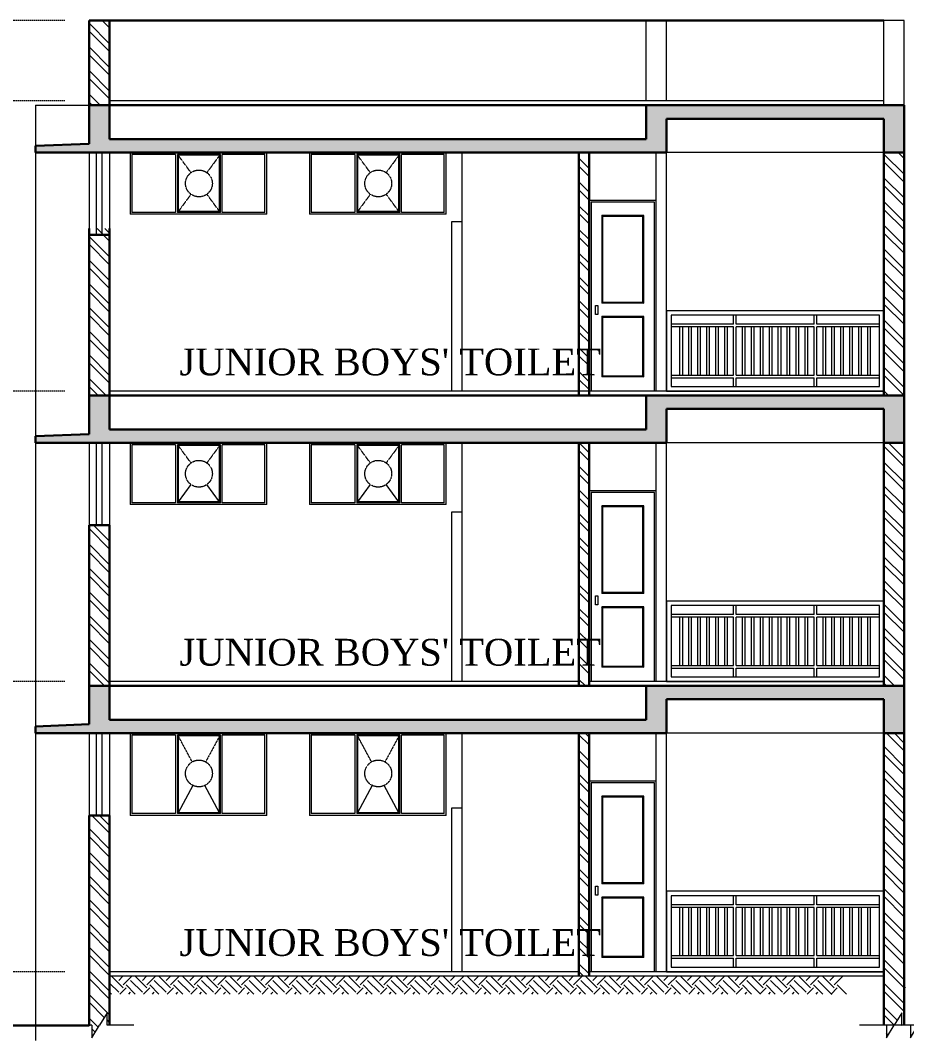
# Model space of a CAD drawing. Header units: metres. Extents: x 1545540 to 2027037, y 435419 to 693806.
# Drawn here: x 1951979 to 1961892, y 558989 to 570409 of the extents above; entities that cross this region are included whole.
import ezdxf

# ---------------------------------------------------------------- set-up
doc = ezdxf.new("R2010")
doc.units = ezdxf.units.M
doc.header["$LTSCALE"] = 1000
doc.linetypes.add('DASHED', pattern=[0.75, 0.5, -0.25])
for name, color, linetype, lineweight in [('beam l', 10, 'Continuous', 20), ('chaja l', 7, 'Continuous', 15), ('coloum hatch', 254, 'Continuous', 9), ('Door', 54, 'Continuous', 13), ('elevation', 1, 'Continuous', 13), ('FLOOR FINISH', 10, 'Continuous', 15), ('Hatch', 8, 'Continuous', 13), ('plinth', 7, 'DASHED', 20), ('Pool', 140, 'Continuous', 15), ('Railing', 34, 'Continuous', 20), ('SLAB', 5, 'Continuous', 30), ('Ventilator', 6, 'DASHED', 18), ('Wall', 7, 'Continuous', 30), ('wall l', 7, 'Continuous', 20), ('Window n door', 150, 'Continuous', 15)]:
    doc.layers.add(name, color=color, linetype=linetype, lineweight=lineweight)
doc.layers.add('text', color=7, linetype='Continuous')
doc.styles.add('L120', font='simplex.shx', dxfattribs={"height": 1})
pattern_1 = [(135, (6090000.98, 551136.73), (132.5825214, 132.5825214), []), (135, (6089912.6, 551136.73), (132.5825214, 132.5825214), [])]
pattern_2 = [(130, (5502746.58, 1027870.74), (-215.178055, -18.8256405), [22.5, -247.5]), (185, (5502746.58, 1027870.74), (41.6254, 225.65764), [18, -198]), (79.5486, (5502728.65, 1027869.17), (-173.552814, 206.831863), [19.122057, -210.342634]), (133.8158, (5502746.58, 1027930.74), (-320.172315, -49.655704), [33.75, -371.25]), (83.3644, (5502719.9, 1027926.6), (-280.398812, 292.23536), [28.683086, -315.5139]), (188.8158, (5502746.58, 1027930.74), (-280.398583, 292.23558), [27, -297]), (159, (5502716.58, 1027915.74), (-179.072116, -120.785667), [22.5, -247.5]), (214, (5502716.58, 1027915.74), (-72.9946, 217.545013), [18, -198]), (108.5486, (5502701.66, 1027905.67), (-252.066789, 96.759149), [19.122057, -210.342634]), (142.5, (5502746.58, 1027870.74), (-3.6479566, 99.8681561), [0, -195.6, 0, -201, 0, -198.75]), (172.5, (5502746.58, 1027870.74), (-78.9208612, 118.3235135), [0, -114.6, 0, -191.1, 0, -75.75]), (212.5, (5502813.48, 1027870.74), (-160.1467308, -6.7664615), [0, -75, 0, -234, 0, -310.5]), (222.5, (5502843.48, 1027870.74), (-174.955851, 30.0314947), [0, -97.5, 0, -155.4, 0, -220.5])]

# ---------------------------------------------------------------- blocks, each defined once
blk = doc.blocks.new('gjghj')
at = {"layer": 'wall l', "ltscale": 0.05}
for p, q in [((5060.719, -64.222), (5060.719, -64.081)), ((5060.719, -64.081), (5060.804, -64.222)), ((5060.419, -64.222), (5060.719, -64.222)), ((5060.89, -64.364), (5060.804, -64.222)), ((5060.89, -64.222), (5061.19, -64.222)), ((5060.89, -64.222), (5060.89, -64.364))]:
    blk.add_line(p, q, dxfattribs=at)
blk = doc.blocks.new('jgj')
at = {"layer": 'Ventilator', "ltscale": 0.05}
for p, q in [((4247.349, -120.714), (4247.349, -119.794)), ((4247.414, -120.714), (4247.414, -119.794))]:
    blk.add_line(p, q, dxfattribs=at)
blk = doc.blocks.new('yuio')
at = {"layer": 'Pool', "ltscale": 0.05}
for p, q in [((3125.184, -582.139), (3125.174, -582.129)), ((3125.644, -582.129), (3125.634, -582.139)), ((3125.184, -583.1), (3125.174, -583.11)), ((3125.634, -583.1), (3125.644, -583.11)), ((3125.184, -583.27), (3125.174, -583.26)), ((3125.644, -583.26), (3125.634, -583.27)), ((3125.184, -583.925), (3125.174, -583.935)), ((3125.634, -583.925), (3125.644, -583.935))]:
    blk.add_line(p, q, dxfattribs=at)
at = {"layer": 'Window n door'}
for p, q in [((3125.784, -581.959), (3125.034, -581.959)), ((3125.034, -581.959), (3125.034, -584.094)), ((3125.784, -584.094), (3125.784, -581.959)), ((3125.764, -581.979), (3125.054, -581.979)), ((3125.054, -581.979), (3125.054, -584.094)), ((3125.764, -584.094), (3125.764, -581.979)), ((3125.174, -582.129), (3125.174, -583.11)), ((3125.644, -582.129), (3125.174, -582.129)), ((3125.184, -582.139), (3125.184, -583.1)), ((3125.634, -582.139), (3125.184, -582.139)), ((3125.634, -583.1), (3125.634, -582.139)), ((3125.644, -583.11), (3125.644, -582.129)), ((3125.634, -583.1), (3125.184, -583.1)), ((3125.644, -583.11), (3125.174, -583.11)), ((3125.174, -583.26), (3125.174, -583.935)), ((3125.644, -583.26), (3125.174, -583.26)), ((3125.184, -583.27), (3125.184, -583.925)), ((3125.634, -583.27), (3125.184, -583.27)), ((3125.634, -583.925), (3125.634, -583.27)), ((3125.644, -583.935), (3125.644, -583.26)), ((3125.644, -583.935), (3125.174, -583.935)), ((3125.634, -583.925), (3125.184, -583.925))]:
    blk.add_line(p, q, dxfattribs=at)
at = {"layer": 'Window n door', "ltscale": 0.05}
blk.add_lwpolyline([(3125.104, -583.135), (3125.129, -583.135), (3125.129, -583.235), (3125.104, -583.235)], close=True, dxfattribs=at)

msp = doc.modelspace()

# ---------------------------------------------------------------- hatches: boundary and pattern name
at = {"layer": 'Hatch', "ltscale": 0.05}
h = msp.add_hatch(dxfattribs=at)
h.set_pattern_fill('ANSI32', color=256, scale=500, style=0)
h.set_pattern_definition(pattern_1)
h.paths.add_polyline_path([(1952977.0379, 569458.8197), (1952747.0379, 569458.8197), (1952747.0379, 570408.8197), (1952977.0379, 570408.8197)])
h.paths.add_polyline_path([(1952977.0379, 566259.1686), (1952977.0379, 566209.0277), (1952747.0379, 566209.0277), (1952747.0379, 568078.8197), (1952977.0379, 568078.8197)])
h.paths.add_polyline_path([(1952747.0379, 561509.3765), (1952977.0379, 561509.3765), (1952977.0379, 559759.7254), (1952977.0379, 559159.655), (1952947.9065, 559159.655), (1952947.9065, 559301.4346), (1952777.3436, 559017.8754), (1952777.3436, 559159.655), (1952747.0379, 559159.655)])
h.paths.add_polyline_path([(1952747.0379, 564759.0277), (1952977.0379, 564759.0277), (1952977.0379, 563009.3765), (1952977.0379, 562959.3765), (1952747.0379, 562959.3765)])
h = msp.add_hatch(dxfattribs=at)
h.set_pattern_fill('AR-CONC', color=256, scale=30, style=0)
h.set_pattern_definition(pattern_2)
h.paths.add_polyline_path([(1952147.0379, 569003.8197), (1952747.0379, 569028.8197), (1952747.0379, 569458.8197), (1952977.0379, 569458.8197), (1952977.0379, 569078.8197), (1958977.0379, 569078.8197), (1958977.0379, 569458.8197), (1959207.0379, 569458.8197), (1961866.1397, 569458.8197), (1961866.1397, 568928.8146), (1961636.1397, 568928.8146), (1961636.1397, 569308.8197), (1961635.2415, 569308.8197), (1959207.0379, 569308.8197), (1959207.0379, 568928.8197), (1952977.0379, 568928.8197), (1952747.0379, 568928.8197), (1952147.0379, 568928.8197)])
h = msp.add_hatch(dxfattribs=at)
h.set_pattern_fill('ANSI32', color=256, scale=500, style=0)
h.set_pattern_definition([(135, (6089990.09, 551136.73), (132.5825214, 132.5825214), []), (135, (6089901.7, 551136.73), (132.5825214, 132.5825214), [])])
h.paths.add_polyline_path([(1958226.1397, 562429.3765), (1958341.1397, 562429.3765), (1958341.1397, 559709.7254), (1958226.1397, 559709.7254)])
h.paths.add_polyline_path([(1958226.1397, 565679.0277), (1958341.1397, 565679.0277), (1958341.1397, 562959.3765), (1958226.1397, 562959.3765)])
h.paths.add_polyline_path([(1958226.1397, 568928.8197), (1958341.1397, 568928.8197), (1958341.1397, 566209.0277), (1958226.1397, 566209.0277)])
h = msp.add_hatch(dxfattribs=at)
h.set_pattern_fill('ANSI32', color=256, scale=500, style=0)
h.set_pattern_definition(pattern_1)
h.paths.add_polyline_path([(1961637.0379, 562429.3765), (1961866.1397, 562429.3765), (1961866.1397, 559159.655), (1961837.9065, 559159.655), (1961837.9065, 559301.4346), (1961667.3436, 559017.8754), (1961667.3436, 559159.655), (1961637.0379, 559159.655)])
h.paths.add_polyline_path([(1961637.0379, 565679.0277), (1961867.0379, 565679.0277), (1961867.0379, 562959.3765), (1961637.0379, 562959.3765)])
h.paths.add_polyline_path([(1961637.0379, 568928.8146), (1961867.0379, 568928.8146), (1961867.0379, 566209.0277), (1961637.0379, 566209.0277)])
h = msp.add_hatch(dxfattribs=at)
h.set_pattern_fill('AR-CONC', color=256, scale=30, style=0)
h.set_pattern_definition(pattern_2)
h.paths.add_polyline_path([(1952747.0379, 566209.0277), (1952977.0379, 566209.0277), (1952977.0379, 565829.0277), (1958977.0379, 565829.0277), (1958977.0379, 566209.0277), (1961866.1397, 566209.0277), (1961866.1397, 565679.0277), (1961636.1397, 565679.0277), (1961636.1397, 566059.0277), (1961635.2415, 566059.0277), (1959207.0379, 566059.0277), (1959207.0379, 565679.0277), (1952147.0379, 565679.0277), (1952147.0379, 565754.0277), (1952747.0379, 565779.0277)])
h = msp.add_hatch(dxfattribs=at)
h.set_pattern_fill('AR-CONC', color=256, scale=30, style=0)
h.set_pattern_definition(pattern_2)
h.paths.add_polyline_path([(1952747.0379, 562959.3765), (1952977.0379, 562959.3765), (1952977.0379, 562579.3765), (1958977.0379, 562579.3765), (1958977.0379, 562959.3765), (1961866.1397, 562959.3765), (1961866.1397, 562429.3765), (1961636.1397, 562429.3765), (1961636.1397, 562809.3765), (1961635.2415, 562809.3765), (1959207.0379, 562809.3765), (1959207.0379, 562429.3765), (1952977.0379, 562429.3765), (1952747.0379, 562429.3765), (1952147.0379, 562429.3765), (1952147.0379, 562504.3765), (1952747.0379, 562529.3765)])

# ---------------------------------------------------------------- linework, layer by layer
at = {"layer": 'beam l', "ltscale": 0.05}
for p, q in [((1961636.1397, 568928.8146), (1959207.0379, 568928.8146)), ((1961636.1397, 565679.0277), (1959207.0379, 565679.0277)), ((1961636.1397, 562429.3765), (1959207.0379, 562429.3765))]:
    msp.add_line(p, q, dxfattribs=at)
at = {"layer": 'chaja l', "ltscale": 0.05}
for q in [(1952147.0379, 558988.8197), (1952747.0379, 569458.8197)]:
    msp.add_line((1952147.0379, 569458.8197), q, dxfattribs=at)
at = {"layer": 'coloum hatch', "ltscale": 0.05}
for p, q in [((1952977.0379, 570408.8197), (1952977.0379, 569458.8197)), ((1958977.0379, 569508.8197), (1958977.0379, 570408.8196)), ((1959207.0379, 569508.8197), (1959207.0379, 570408.8196)), ((1961636.1397, 569458.8197), (1961636.1397, 570408.8196)), ((1961866.1397, 570408.8196), (1961636.1397, 570408.8196)), ((1961866.1397, 569458.8197), (1961866.1397, 570408.8196))]:
    msp.add_line(p, q, dxfattribs=at)
at = {"layer": 'elevation', "ltscale": 0.05}
for p, q in [((1961636.1397, 569508.8197), (1952977.0379, 569508.8197)), ((1958237.0379, 566259.0277), (1952977.0379, 566259.0277)), ((1961636.1397, 566259.0277), (1958237.0379, 566259.0277)), ((1961636.1397, 566259.0277), (1961635.2415, 566259.0277)), ((1958226.1397, 563009.3765), (1952977.0379, 563009.3765)), ((1961637.0379, 563009.3765), (1958341.1397, 563009.3765))]:
    msp.add_line(p, q, dxfattribs=at)
at = {"layer": 'FLOOR FINISH', "ltscale": 0.05}
for p, q in [((1961637.0379, 566259.1686), (1959207.0379, 566259.1686)), ((1961637.0379, 563009.3765), (1959207.0379, 563009.3765)), ((1958226.1397, 559759.7254), (1952977.0379, 559759.7254)), ((1959257.0379, 559759.7254), (1958341.1397, 559759.7254)), ((1961637.0379, 559759.7254), (1959207.0379, 559759.7254))]:
    msp.add_line(p, q, dxfattribs=at)
at = {"layer": 'plinth', "ltscale": 0.03}
for p, q in [((1952477.0379, 570408.8197), (1945934.7653, 570408.8197)), ((1952477.0379, 569508.8197), (1945934.7653, 569508.8197)), ((1952477.0379, 566259.0277), (1945934.7653, 566259.0277)), ((1952477.0379, 563009.3765), (1945934.7653, 563009.3765)), ((1952477.0379, 559759.7254), (1945934.7653, 559759.7254))]:
    msp.add_line(p, q, dxfattribs=at)
at = {"layer": 'Railing', "ltscale": 0.05}
for p, q in [((1961587.0379, 567109.1686), (1959257.0379, 567109.1686)), ((1959257.0379, 567109.1686), (1959257.0379, 566309.1686)), ((1959957.0379, 567009.1686), (1959257.0379, 567009.1686)), ((1959957.0379, 567009.1686), (1959957.0379, 567109.1686)), ((1959987.0379, 567009.1686), (1959987.0379, 567109.1686)), ((1960857.0379, 567009.1686), (1959987.0379, 567009.1686)), ((1960857.0379, 567009.1686), (1960857.0379, 567109.1686)), ((1960887.0379, 567009.1686), (1960887.0379, 567109.1686)), ((1961587.0379, 567009.1686), (1960887.0379, 567009.1686)), ((1961587.0379, 566309.1686), (1961587.0379, 567109.1686)), ((1959957.0379, 566979.1686), (1959257.0379, 566979.1686)), ((1959357.0379, 566439.1686), (1959357.0379, 566979.1686)), ((1959387.0379, 566439.1686), (1959387.0379, 566979.1686)), ((1959457.0379, 566439.1686), (1959457.0379, 566979.1686)), ((1959487.0379, 566439.1686), (1959487.0379, 566979.1686)), ((1959557.0379, 566439.1686), (1959557.0379, 566979.1686)), ((1959587.0379, 566439.1686), (1959587.0379, 566979.1686)), ((1959657.0379, 566439.1686), (1959657.0379, 566979.1686)), ((1959687.0379, 566439.1686), (1959687.0379, 566979.1686)), ((1959757.0379, 566439.1686), (1959757.0379, 566979.1686)), ((1959787.0379, 566439.1686), (1959787.0379, 566979.1686)), ((1959857.0379, 566439.1686), (1959857.0379, 566979.1686)), ((1959887.0379, 566439.1686), (1959887.0379, 566979.1686)), ((1959957.0379, 566439.1686), (1959957.0379, 566979.1686)), ((1960857.0379, 566979.1686), (1959987.0379, 566979.1686)), ((1959987.0379, 566439.1686), (1959987.0379, 566979.1686)), ((1960057.0379, 566439.1686), (1960057.0379, 566979.1686)), ((1960087.0379, 566439.1686), (1960087.0379, 566979.1686)), ((1960157.0379, 566439.1686), (1960157.0379, 566979.1686)), ((1960187.0379, 566439.1686), (1960187.0379, 566979.1686)), ((1960257.0379, 566439.1686), (1960257.0379, 566979.1686)), ((1960287.0379, 566439.1686), (1960287.0379, 566979.1686)), ((1960357.0379, 566439.1686), (1960357.0379, 566979.1686)), ((1960387.0379, 566439.1686), (1960387.0379, 566979.1686)), ((1960457.0379, 566439.1686), (1960457.0379, 566979.1686)), ((1960487.0379, 566439.1686), (1960487.0379, 566979.1686)), ((1960557.0379, 566439.1686), (1960557.0379, 566979.1686)), ((1960587.0379, 566439.1686), (1960587.0379, 566979.1686)), ((1960657.0379, 566439.1686), (1960657.0379, 566979.1686)), ((1960687.0379, 566439.1686), (1960687.0379, 566979.1686)), ((1960757.0379, 566439.1686), (1960757.0379, 566979.1686)), ((1960787.0379, 566439.1686), (1960787.0379, 566979.1686)), ((1960857.0379, 566439.1686), (1960857.0379, 566979.1686)), ((1961587.0379, 566979.1686), (1960887.0379, 566979.1686)), ((1960887.0379, 566439.1686), (1960887.0379, 566979.1686)), ((1960957.0379, 566439.1686), (1960957.0379, 566979.1686)), ((1960987.0379, 566439.1686), (1960987.0379, 566979.1686)), ((1961057.0379, 566439.1686), (1961057.0379, 566979.1686)), ((1961087.0379, 566439.1686), (1961087.0379, 566979.1686)), ((1961157.0379, 566439.1686), (1961157.0379, 566979.1686)), ((1961187.0379, 566439.1686), (1961187.0379, 566979.1686)), ((1961257.0379, 566439.1686), (1961257.0379, 566979.1686)), ((1961287.0379, 566439.1686), (1961287.0379, 566979.1686)), ((1961357.0379, 566439.1686), (1961357.0379, 566979.1686)), ((1961387.0379, 566439.1686), (1961387.0379, 566979.1686)), ((1961457.0379, 566439.1686), (1961457.0379, 566979.1686)), ((1961487.0379, 566439.1686), (1961487.0379, 566979.1686)), ((1959257.0379, 566439.1686), (1959957.0379, 566439.1686)), ((1959987.0379, 566439.1686), (1960857.0379, 566439.1686)), ((1960887.0379, 566439.1686), (1961587.0379, 566439.1686)), ((1959257.0379, 566409.1686), (1959957.0379, 566409.1686)), ((1959957.0379, 566309.1686), (1959957.0379, 566409.1686)), ((1959987.0379, 566409.1686), (1960857.0379, 566409.1686)), ((1959987.0379, 566309.1686), (1959987.0379, 566409.1686)), ((1960857.0379, 566309.1686), (1960857.0379, 566409.1686)), ((1960887.0379, 566409.1686), (1961587.0379, 566409.1686)), ((1960887.0379, 566309.1686), (1960887.0379, 566409.1686)), ((1959257.0379, 566309.1686), (1961587.0379, 566309.1686)), ((1961587.0379, 563859.3765), (1959257.0379, 563859.3765)), ((1959257.0379, 563859.3765), (1959257.0379, 563059.3765)), ((1959957.0379, 563759.3765), (1959957.0379, 563859.3765)), ((1959987.0379, 563759.3765), (1959987.0379, 563859.3765)), ((1960857.0379, 563759.3765), (1960857.0379, 563859.3765)), ((1960887.0379, 563759.3765), (1960887.0379, 563859.3765)), ((1961587.0379, 563059.3765), (1961587.0379, 563859.3765)), ((1959957.0379, 563759.3765), (1959257.0379, 563759.3765)), ((1959957.0379, 563729.3765), (1959257.0379, 563729.3765)), ((1959357.0379, 563189.3765), (1959357.0379, 563729.3765)), ((1959387.0379, 563189.3765), (1959387.0379, 563729.3765)), ((1959457.0379, 563189.3765), (1959457.0379, 563729.3765)), ((1959487.0379, 563189.3765), (1959487.0379, 563729.3765)), ((1959557.0379, 563189.3765), (1959557.0379, 563729.3765)), ((1959587.0379, 563189.3765), (1959587.0379, 563729.3765)), ((1959657.0379, 563189.3765), (1959657.0379, 563729.3765)), ((1959687.0379, 563189.3765), (1959687.0379, 563729.3765)), ((1959757.0379, 563189.3765), (1959757.0379, 563729.3765)), ((1959787.0379, 563189.3765), (1959787.0379, 563729.3765)), ((1959857.0379, 563189.3765), (1959857.0379, 563729.3765)), ((1959887.0379, 563189.3765), (1959887.0379, 563729.3765)), ((1959957.0379, 563189.3765), (1959957.0379, 563729.3765)), ((1960857.0379, 563759.3765), (1959987.0379, 563759.3765)), ((1960857.0379, 563729.3765), (1959987.0379, 563729.3765)), ((1959987.0379, 563189.3765), (1959987.0379, 563729.3765)), ((1960057.0379, 563189.3765), (1960057.0379, 563729.3765)), ((1960087.0379, 563189.3765), (1960087.0379, 563729.3765)), ((1960157.0379, 563189.3765), (1960157.0379, 563729.3765)), ((1960187.0379, 563189.3765), (1960187.0379, 563729.3765)), ((1960257.0379, 563189.3765), (1960257.0379, 563729.3765)), ((1960287.0379, 563189.3765), (1960287.0379, 563729.3765)), ((1960357.0379, 563189.3765), (1960357.0379, 563729.3765)), ((1960387.0379, 563189.3765), (1960387.0379, 563729.3765)), ((1960457.0379, 563189.3765), (1960457.0379, 563729.3765)), ((1960487.0379, 563189.3765), (1960487.0379, 563729.3765)), ((1960557.0379, 563189.3765), (1960557.0379, 563729.3765)), ((1960587.0379, 563189.3765), (1960587.0379, 563729.3765)), ((1960657.0379, 563189.3765), (1960657.0379, 563729.3765)), ((1960687.0379, 563189.3765), (1960687.0379, 563729.3765)), ((1960757.0379, 563189.3765), (1960757.0379, 563729.3765)), ((1960787.0379, 563189.3765), (1960787.0379, 563729.3765)), ((1960857.0379, 563189.3765), (1960857.0379, 563729.3765)), ((1961587.0379, 563759.3765), (1960887.0379, 563759.3765)), ((1961587.0379, 563729.3765), (1960887.0379, 563729.3765)), ((1960887.0379, 563189.3765), (1960887.0379, 563729.3765)), ((1960957.0379, 563189.3765), (1960957.0379, 563729.3765)), ((1960987.0379, 563189.3765), (1960987.0379, 563729.3765)), ((1961057.0379, 563189.3765), (1961057.0379, 563729.3765)), ((1961087.0379, 563189.3765), (1961087.0379, 563729.3765)), ((1961157.0379, 563189.3765), (1961157.0379, 563729.3765)), ((1961187.0379, 563189.3765), (1961187.0379, 563729.3765)), ((1961257.0379, 563189.3765), (1961257.0379, 563729.3765)), ((1961287.0379, 563189.3765), (1961287.0379, 563729.3765)), ((1961357.0379, 563189.3765), (1961357.0379, 563729.3765)), ((1961387.0379, 563189.3765), (1961387.0379, 563729.3765)), ((1961457.0379, 563189.3765), (1961457.0379, 563729.3765)), ((1961487.0379, 563189.3765), (1961487.0379, 563729.3765)), ((1959257.0379, 563189.3765), (1959957.0379, 563189.3765)), ((1959257.0379, 563159.3765), (1959957.0379, 563159.3765)), ((1959957.0379, 563059.3765), (1959957.0379, 563159.3765)), ((1959987.0379, 563189.3765), (1960857.0379, 563189.3765)), ((1959987.0379, 563159.3765), (1960857.0379, 563159.3765)), ((1959987.0379, 563059.3765), (1959987.0379, 563159.3765)), ((1960857.0379, 563059.3765), (1960857.0379, 563159.3765)), ((1960887.0379, 563189.3765), (1961587.0379, 563189.3765)), ((1960887.0379, 563159.3765), (1961587.0379, 563159.3765)), ((1960887.0379, 563059.3765), (1960887.0379, 563159.3765)), ((1959257.0379, 563059.3765), (1961587.0379, 563059.3765)), ((1961587.0379, 560609.7254), (1959257.0379, 560609.7254)), ((1959257.0379, 560609.7254), (1959257.0379, 559809.7254)), ((1959957.0379, 560509.7254), (1959957.0379, 560609.7254)), ((1959987.0379, 560509.7254), (1959987.0379, 560609.7254)), ((1960857.0379, 560509.7254), (1960857.0379, 560609.7254)), ((1960887.0379, 560509.7254), (1960887.0379, 560609.7254)), ((1961587.0379, 559809.7254), (1961587.0379, 560609.7254)), ((1959957.0379, 560509.7254), (1959257.0379, 560509.7254)), ((1960857.0379, 560509.7254), (1959987.0379, 560509.7254)), ((1961587.0379, 560509.7254), (1960887.0379, 560509.7254)), ((1959957.0379, 560479.7254), (1959257.0379, 560479.7254)), ((1959357.0379, 559939.7254), (1959357.0379, 560479.7254)), ((1959387.0379, 559939.7254), (1959387.0379, 560479.7254)), ((1959457.0379, 559939.7254), (1959457.0379, 560479.7254)), ((1959487.0379, 559939.7254), (1959487.0379, 560479.7254)), ((1959557.0379, 559939.7254), (1959557.0379, 560479.7254)), ((1959587.0379, 559939.7254), (1959587.0379, 560479.7254)), ((1959657.0379, 559939.7254), (1959657.0379, 560479.7254)), ((1959687.0379, 559939.7254), (1959687.0379, 560479.7254)), ((1959757.0379, 559939.7254), (1959757.0379, 560479.7254)), ((1959787.0379, 559939.7254), (1959787.0379, 560479.7254)), ((1959857.0379, 559939.7254), (1959857.0379, 560479.7254)), ((1959887.0379, 559939.7254), (1959887.0379, 560479.7254)), ((1959957.0379, 559939.7254), (1959957.0379, 560479.7254)), ((1960857.0379, 560479.7254), (1959987.0379, 560479.7254)), ((1959987.0379, 559939.7254), (1959987.0379, 560479.7254)), ((1960057.0379, 559939.7254), (1960057.0379, 560479.7254)), ((1960087.0379, 559939.7254), (1960087.0379, 560479.7254)), ((1960157.0379, 559939.7254), (1960157.0379, 560479.7254)), ((1960187.0379, 559939.7254), (1960187.0379, 560479.7254)), ((1960257.0379, 559939.7254), (1960257.0379, 560479.7254)), ((1960287.0379, 559939.7254), (1960287.0379, 560479.7254)), ((1960357.0379, 559939.7254), (1960357.0379, 560479.7254)), ((1960387.0379, 559939.7254), (1960387.0379, 560479.7254)), ((1960457.0379, 559939.7254), (1960457.0379, 560479.7254)), ((1960487.0379, 559939.7254), (1960487.0379, 560479.7254)), ((1960557.0379, 559939.7254), (1960557.0379, 560479.7254)), ((1960587.0379, 559939.7254), (1960587.0379, 560479.7254)), ((1960657.0379, 559939.7254), (1960657.0379, 560479.7254)), ((1960687.0379, 559939.7254), (1960687.0379, 560479.7254)), ((1960757.0379, 559939.7254), (1960757.0379, 560479.7254)), ((1960787.0379, 559939.7254), (1960787.0379, 560479.7254)), ((1960857.0379, 559939.7254), (1960857.0379, 560479.7254)), ((1961587.0379, 560479.7254), (1960887.0379, 560479.7254)), ((1960887.0379, 559939.7254), (1960887.0379, 560479.7254)), ((1960957.0379, 559939.7254), (1960957.0379, 560479.7254)), ((1960987.0379, 559939.7254), (1960987.0379, 560479.7254)), ((1961057.0379, 559939.7254), (1961057.0379, 560479.7254)), ((1961087.0379, 559939.7254), (1961087.0379, 560479.7254)), ((1961157.0379, 559939.7254), (1961157.0379, 560479.7254)), ((1961187.0379, 559939.7254), (1961187.0379, 560479.7254)), ((1961257.0379, 559939.7254), (1961257.0379, 560479.7254)), ((1961287.0379, 559939.7254), (1961287.0379, 560479.7254)), ((1961357.0379, 559939.7254), (1961357.0379, 560479.7254)), ((1961387.0379, 559939.7254), (1961387.0379, 560479.7254)), ((1961457.0379, 559939.7254), (1961457.0379, 560479.7254)), ((1961487.0379, 559939.7254), (1961487.0379, 560479.7254)), ((1959257.0379, 559939.7254), (1959957.0379, 559939.7254)), ((1959987.0379, 559939.7254), (1960857.0379, 559939.7254)), ((1960887.0379, 559939.7254), (1961587.0379, 559939.7254)), ((1959257.0379, 559909.7254), (1959957.0379, 559909.7254)), ((1959257.0379, 559809.7254), (1961587.0379, 559809.7254)), ((1959957.0379, 559809.7254), (1959957.0379, 559909.7254)), ((1959987.0379, 559909.7254), (1960857.0379, 559909.7254)), ((1959987.0379, 559809.7254), (1959987.0379, 559909.7254)), ((1960857.0379, 559809.7254), (1960857.0379, 559909.7254)), ((1960887.0379, 559909.7254), (1961587.0379, 559909.7254)), ((1960887.0379, 559809.7254), (1960887.0379, 559909.7254))]:
    msp.add_line(p, q, dxfattribs=at)
for points in [[(1961637.0379, 567159.1686), (1959207.0379, 567159.1686), (1959207.0379, 566259.1686), (1961637.0379, 566259.1686)], [(1961637.0379, 563909.3765), (1959207.0379, 563909.3765), (1959207.0379, 563009.3765), (1961637.0379, 563009.3765)], [(1961637.0379, 560659.7254), (1959207.0379, 560659.7254), (1959207.0379, 559759.7254), (1961637.0379, 559759.7254)]]:
    msp.add_lwpolyline(points, close=True, dxfattribs=at)
at = {"layer": 'SLAB', "ltscale": 0.05}
for p, q in [((1959207.0379, 569458.8197), (1952747.0379, 569458.8197)), ((1952747.0379, 569028.8197), (1952747.0379, 569458.8197)), ((1952977.0379, 569078.8197), (1952977.0379, 569458.8197)), ((1958977.0379, 569078.8197), (1958977.0379, 569458.8197)), ((1961866.1397, 569458.8197), (1959207.0379, 569458.8197)), ((1961866.1397, 568928.8146), (1961866.1397, 569458.8197)), ((1961636.1397, 569308.8197), (1959207.0379, 569308.8197)), ((1959207.0379, 568928.8197), (1959207.0379, 569308.8197)), ((1961636.1397, 569308.8197), (1961635.2415, 569308.8197)), ((1961636.1397, 568928.8146), (1961636.1397, 569308.8197)), ((1958977.0379, 569078.8197), (1952977.0379, 569078.8197)), ((1952747.0379, 569028.8197), (1952147.0379, 569003.8197)), ((1952147.0379, 568928.8197), (1952147.0379, 569003.8197)), ((1952747.0379, 568928.8197), (1952147.0379, 568928.8197)), ((1952977.0379, 568928.8197), (1952747.0379, 568928.8197)), ((1959207.0379, 568928.8197), (1952977.0379, 568928.8197)), ((1961866.1397, 568928.8146), (1961636.1397, 568928.8146)), ((1958977.0379, 566209.0277), (1952747.0379, 566209.0277)), ((1952747.0379, 565779.0277), (1952747.0379, 566209.0277)), ((1952977.0379, 565829.0277), (1952977.0379, 566209.0277)), ((1961866.1397, 566209.0277), (1958977.0379, 566209.0277)), ((1958977.0379, 565829.0277), (1958977.0379, 566209.0277)), ((1961866.1397, 565679.0277), (1961866.1397, 566209.0277)), ((1961636.1397, 566059.0277), (1959207.0379, 566059.0277)), ((1959207.0379, 565679.0277), (1959207.0379, 566059.0277)), ((1961636.1397, 566059.0277), (1961635.2415, 566059.0277)), ((1961636.1397, 565679.0277), (1961636.1397, 566059.0277)), ((1952747.0379, 565779.0277), (1952147.0379, 565754.0277)), ((1952147.0379, 565679.0277), (1952147.0379, 565754.0277)), ((1958977.0379, 565829.0277), (1952977.0379, 565829.0277)), ((1959207.0379, 565679.0277), (1952147.0379, 565679.0277)), ((1961866.1397, 565679.0277), (1961636.1397, 565679.0277)), ((1958977.0379, 562959.3765), (1952747.0379, 562959.3765)), ((1952747.0379, 562529.3765), (1952747.0379, 562959.3765)), ((1952977.0379, 562579.3765), (1952977.0379, 562959.3765)), ((1961866.1397, 562959.3765), (1958977.0379, 562959.3765)), ((1958977.0379, 562579.3765), (1958977.0379, 562959.3765)), ((1961866.1397, 562429.3765), (1961866.1397, 562959.3765)), ((1961636.1397, 562809.3765), (1959207.0379, 562809.3765)), ((1959207.0379, 562429.3765), (1959207.0379, 562809.3765)), ((1961636.1397, 562809.3765), (1961635.2415, 562809.3765)), ((1961636.1397, 562429.3765), (1961636.1397, 562809.3765)), ((1958977.0379, 562579.3765), (1952977.0379, 562579.3765)), ((1952747.0379, 562529.3765), (1952147.0379, 562504.3765)), ((1952147.0379, 562429.3765), (1952147.0379, 562504.3765)), ((1952747.0379, 562429.3765), (1952147.0379, 562429.3765)), ((1952977.0379, 562429.3765), (1952747.0379, 562429.3765)), ((1959207.0379, 562429.3765), (1952977.0379, 562429.3765)), ((1961866.1397, 562429.3765), (1961636.1397, 562429.3765))]:
    msp.add_line(p, q, dxfattribs=at)
at = {"layer": 'Ventilator', "linetype": 'Continuous'}
for p, q in [((1954734.1398, 568928.8197), (1953206.3577, 568928.8197)), ((1953206.3577, 568928.8197), (1953206.3577, 568239.1686)), ((1953714.5125, 568908.8197), (1953226.1398, 568908.8197)), ((1953226.1398, 568908.8197), (1953226.1398, 568259.1686)), ((1953714.5125, 568908.8197), (1953714.5125, 568259.1686)), ((1954217.0125, 568908.8197), (1953734.5125, 568908.8197)), ((1953734.5125, 568908.8197), (1953734.5125, 568259.3364)), ((1954207.0125, 568898.8197), (1953744.5125, 568898.8197)), ((1953744.5125, 568898.8197), (1953744.5125, 568269.1686)), ((1954207.0125, 568269.1686), (1954207.0125, 568898.8197)), ((1954217.0125, 568259.1686), (1954217.0125, 568908.8197)), ((1954714.1398, 568908.8197), (1954237.0125, 568908.8197)), ((1954237.0125, 568259.1686), (1954237.0125, 568908.8197)), ((1954714.1398, 568259.1686), (1954714.1398, 568908.8197)), ((1954734.1398, 568239.1686), (1954734.1398, 568928.8197)), ((1956740.1398, 568928.8197), (1955212.3577, 568928.8197)), ((1955212.3577, 568928.8197), (1955212.3577, 568239.1686)), ((1955720.5125, 568908.8197), (1955232.1398, 568908.8197)), ((1955232.1398, 568908.8197), (1955232.1398, 568259.1686)), ((1955720.5125, 568908.8197), (1955720.5125, 568259.1686)), ((1956223.0125, 568908.8197), (1955740.5125, 568908.8197)), ((1955740.5125, 568908.8197), (1955740.5125, 568259.3364)), ((1956213.0125, 568898.8197), (1955750.5125, 568898.8197)), ((1955750.5125, 568898.8197), (1955750.5125, 568269.1686)), ((1956213.0125, 568269.1686), (1956213.0125, 568898.8197)), ((1956223.0125, 568259.1686), (1956223.0125, 568908.8197)), ((1956720.1398, 568908.8197), (1956243.0125, 568908.8197)), ((1956243.0125, 568259.1686), (1956243.0125, 568908.8197)), ((1956720.1398, 568259.1686), (1956720.1398, 568908.8197)), ((1956740.1398, 568239.1686), (1956740.1398, 568928.8197)), ((1954207.0125, 568269.1686), (1953744.5125, 568269.1686)), ((1956213.0125, 568269.1686), (1955750.5125, 568269.1686)), ((1954734.1398, 568239.1686), (1953206.3577, 568239.1686)), ((1953714.5125, 568259.1686), (1953226.1398, 568259.1686)), ((1954217.0125, 568259.1686), (1953734.5125, 568259.1686)), ((1954714.1398, 568259.1686), (1954237.0125, 568259.1686)), ((1956740.1398, 568239.1686), (1955212.3577, 568239.1686)), ((1955720.5125, 568259.1686), (1955232.1398, 568259.1686)), ((1956223.0125, 568259.1686), (1955740.5125, 568259.1686)), ((1956720.1398, 568259.1686), (1956243.0125, 568259.1686)), ((1954734.1398, 565679.0277), (1953206.3577, 565679.0277)), ((1953206.3577, 565679.0277), (1953206.3577, 564989.3765)), ((1953714.5125, 565659.0277), (1953226.1398, 565659.0277)), ((1953226.1398, 565659.0277), (1953226.1398, 565009.3765)), ((1953714.5125, 565659.0277), (1953714.5125, 565009.3765)), ((1954217.0125, 565659.0277), (1953734.5125, 565659.0277)), ((1953734.5125, 565659.0277), (1953734.5125, 565009.5444)), ((1954207.0125, 565649.0277), (1953744.5125, 565649.0277)), ((1953744.5125, 565649.0277), (1953744.5125, 565019.3765)), ((1954207.0125, 565019.3765), (1954207.0125, 565649.0277)), ((1954217.0125, 565009.3765), (1954217.0125, 565659.0277)), ((1954714.1398, 565659.0277), (1954237.0125, 565659.0277)), ((1954237.0125, 565009.3765), (1954237.0125, 565659.0277)), ((1954714.1398, 565009.3765), (1954714.1398, 565659.0277)), ((1954734.1398, 564989.3765), (1954734.1398, 565679.0277)), ((1956740.1398, 565679.0277), (1955212.3577, 565679.0277)), ((1956740.1398, 565679.0277), (1955212.3577, 565679.0277)), ((1955212.3577, 565679.0277), (1955212.3577, 564989.3765)), ((1955720.5125, 565659.0277), (1955232.1398, 565659.0277)), ((1955232.1398, 565659.0277), (1955232.1398, 565009.3765)), ((1955720.5125, 565659.0277), (1955720.5125, 565009.3765)), ((1956223.0125, 565659.0277), (1955740.5125, 565659.0277)), ((1955740.5125, 565659.0277), (1955740.5125, 565009.5444)), ((1956213.0125, 565649.0277), (1955750.5125, 565649.0277)), ((1955750.5125, 565649.0277), (1955750.5125, 565019.3765)), ((1956213.0125, 565019.3765), (1956213.0125, 565649.0277)), ((1956223.0125, 565009.3765), (1956223.0125, 565659.0277)), ((1956720.1398, 565659.0277), (1956243.0125, 565659.0277)), ((1956243.0125, 565009.3765), (1956243.0125, 565659.0277)), ((1956720.1398, 565009.3765), (1956720.1398, 565659.0277)), ((1956740.1398, 564989.3765), (1956740.1398, 565679.0277)), ((1954734.1398, 564989.3765), (1953206.3577, 564989.3765)), ((1953714.5125, 565009.3765), (1953226.1398, 565009.3765)), ((1954217.0125, 565009.3765), (1953734.5125, 565009.3765)), ((1954207.0125, 565019.3765), (1953744.5125, 565019.3765)), ((1954714.1398, 565009.3765), (1954237.0125, 565009.3765)), ((1956740.1398, 564989.3765), (1955212.3577, 564989.3765)), ((1955720.5125, 565009.3765), (1955232.1398, 565009.3765)), ((1956223.0125, 565009.3765), (1955740.5125, 565009.3765)), ((1956213.0125, 565019.3765), (1955750.5125, 565019.3765)), ((1956720.1398, 565009.3765), (1956243.0125, 565009.3765)), ((1954734.1398, 562429.3765), (1953206.3577, 562429.3765)), ((1953206.3577, 562429.3765), (1953206.3577, 561509.3765)), ((1953714.5125, 562409.3765), (1953226.1398, 562409.3765)), ((1953226.1398, 562409.3765), (1953226.1398, 561529.3765)), ((1953714.5125, 562409.3765), (1953714.5125, 561529.3765)), ((1954217.0125, 562409.3765), (1953734.5125, 562409.3765)), ((1953734.5125, 562409.3765), (1953734.5125, 561529.5444)), ((1954207.0125, 562399.3765), (1953744.5125, 562399.3765)), ((1953744.5125, 562399.3765), (1953744.5125, 561539.3765)), ((1954207.0125, 561539.3765), (1954207.0125, 562399.3765)), ((1954217.0125, 561529.3765), (1954217.0125, 562409.3765)), ((1954714.1398, 562409.3765), (1954237.0125, 562409.3765)), ((1954237.0125, 561529.3765), (1954237.0125, 562409.3765)), ((1954714.1398, 561529.3765), (1954714.1398, 562409.3765)), ((1954734.1398, 561509.3765), (1954734.1398, 562429.3765)), ((1956740.1398, 562429.3765), (1955212.3577, 562429.3765)), ((1955212.3577, 562429.3765), (1955212.3577, 561509.3765)), ((1955720.5125, 562409.3765), (1955232.1398, 562409.3765)), ((1955232.1398, 562409.3765), (1955232.1398, 561529.3765)), ((1955720.5125, 562409.3765), (1955720.5125, 561529.3765)), ((1956223.0125, 562409.3765), (1955740.5125, 562409.3765)), ((1955740.5125, 562409.3765), (1955740.5125, 561529.5444)), ((1956213.0125, 562399.3765), (1955750.5125, 562399.3765)), ((1955750.5125, 562399.3765), (1955750.5125, 561539.3765)), ((1956213.0125, 561539.3765), (1956213.0125, 562399.3765)), ((1956223.0125, 561529.3765), (1956223.0125, 562409.3765)), ((1956720.1398, 562409.3765), (1956243.0125, 562409.3765)), ((1956243.0125, 561529.3765), (1956243.0125, 562409.3765)), ((1956720.1398, 561529.3765), (1956720.1398, 562409.3765)), ((1956740.1398, 561509.3765), (1956740.1398, 562429.3765)), ((1953714.5125, 561529.3765), (1953226.1398, 561529.3765)), ((1954217.0125, 561529.3765), (1953734.5125, 561529.3765)), ((1954207.0125, 561539.3765), (1953744.5125, 561539.3765)), ((1954714.1398, 561529.3765), (1954237.0125, 561529.3765)), ((1955720.5125, 561529.3765), (1955232.1398, 561529.3765)), ((1956223.0125, 561529.3765), (1955740.5125, 561529.3765)), ((1956213.0125, 561539.3765), (1955750.5125, 561539.3765)), ((1956720.1398, 561529.3765), (1956243.0125, 561529.3765)), ((1954734.1398, 561509.3765), (1953206.3577, 561509.3765)), ((1956740.1398, 561509.3765), (1955212.3577, 561509.3765))]:
    msp.add_line(p, q, dxfattribs=at)
at = {"layer": 'Ventilator', "ltscale": 0.003}
for p, q in [((1953886.9636, 568704.8856), (1953744.5125, 568898.8197)), ((1954207.0125, 568898.8197), (1954064.5614, 568704.8856)), ((1955892.9636, 568704.8856), (1955750.5125, 568898.8197)), ((1956213.0125, 568898.8197), (1956070.5614, 568704.8856)), ((1953886.9636, 568463.1026), (1953744.5125, 568269.1686)), ((1954207.0125, 568269.1686), (1954064.5614, 568463.1026)), ((1955892.9636, 568463.1026), (1955750.5125, 568269.1686)), ((1956213.0125, 568269.1686), (1956070.5614, 568463.1026)), ((1953886.9636, 565455.0936), (1953744.5125, 565649.0277)), ((1954207.0125, 565649.0277), (1954064.5614, 565455.0936)), ((1955892.9636, 565455.0936), (1955750.5125, 565649.0277)), ((1956213.0125, 565649.0277), (1956070.5614, 565455.0936)), ((1953900.5802, 562109.1749), (1953744.5125, 562399.3765)), ((1954207.0125, 562399.3765), (1954050.9448, 562109.1749)), ((1955906.5802, 562109.1749), (1955750.5125, 562399.3765)), ((1956213.0125, 562399.3765), (1956056.9448, 562109.1749))]:
    msp.add_line(p, q, dxfattribs=at)
at = {"layer": 'Ventilator', "linetype": 'Continuous', "ltscale": 0.003}
for p, q in [((1953886.9636, 565213.3106), (1953744.5125, 565019.3765)), ((1954207.0125, 565019.3765), (1954064.5614, 565213.3106)), ((1955892.9636, 565213.3106), (1955750.5125, 565019.3765)), ((1956213.0125, 565019.3765), (1956070.5614, 565213.3106)), ((1953908.9231, 561845.0914), (1953744.5125, 561539.3765)), ((1954207.0125, 561539.3765), (1954042.6019, 561845.0914)), ((1955914.9231, 561845.0914), (1955750.5125, 561539.3765)), ((1956213.0125, 561539.3765), (1956048.6019, 561845.0914))]:
    msp.add_line(p, q, dxfattribs=at)
at = {"layer": 'Ventilator', "ltscale": 0.003}
for centre in [(1953975.7625, 568583.9941), (1955981.7625, 568583.9941), (1953975.7625, 565334.2021), (1955981.7625, 565334.2021), (1953975.7625, 561979.3765), (1955981.7625, 561979.3765)]:
    msp.add_circle(centre, 150, dxfattribs=at)
at = {"layer": 'Wall', "ltscale": 0.05}
for p, q in [((1961637.0379, 570408.8197), (1952747.0379, 570408.8197)), ((1952747.0379, 569458.8197), (1952747.0379, 570408.8197)), ((1952977.0379, 569458.8197), (1952977.0379, 570408.8197)), ((1952977.0379, 568928.8197), (1952747.0379, 568928.8197)), ((1958226.1397, 566209.1686), (1958226.1397, 568928.8197)), ((1958341.1397, 566209.1686), (1958341.1397, 568928.8197)), ((1961636.1397, 566209.1686), (1961636.1397, 568928.8146)), ((1961866.1397, 566209.1686), (1961866.1397, 568928.8146)), ((1952747.0379, 566209.1686), (1952747.0379, 568078.8197)), ((1952977.0379, 566209.1686), (1952977.0379, 568078.8197)), ((1952977.0379, 568008.8197), (1952747.0379, 568008.8197)), ((1952977.0379, 565679.0277), (1952747.0379, 565679.0277)), ((1958226.1397, 562959.3765), (1958226.1397, 565679.0277)), ((1958341.1397, 562959.3765), (1958341.1397, 565679.0277)), ((1961636.1397, 562959.3765), (1961636.1397, 565679.0277)), ((1961866.1397, 562959.3765), (1961866.1397, 565679.0277)), ((1952747.0379, 562959.3765), (1952747.0379, 564759.0277)), ((1952977.0379, 564759.0277), (1952747.0379, 564759.0277)), ((1952977.0379, 562959.3765), (1952977.0379, 564759.0277)), ((1952977.0379, 562429.3765), (1952747.0379, 562429.3765)), ((1958226.1397, 559709.7254), (1958226.1397, 562429.3765)), ((1958341.1397, 559709.7254), (1958341.1397, 562429.3765)), ((1961636.1397, 559159.655), (1961636.1397, 562429.3765)), ((1961866.1397, 559159.655), (1961866.1397, 562429.3765)), ((1952747.0379, 559152.2441), (1952747.0379, 561509.3765)), ((1952977.0379, 561509.3765), (1952747.0379, 561509.3765)), ((1952977.0379, 559159.655), (1952977.0379, 561509.3765)), ((1952747.0379, 559159.655), (1945934.7653, 559159.655))]:
    msp.add_line(p, q, dxfattribs=at)
at = {"layer": 'wall l', "ltscale": 0.05}
for p, q in [((1952747.0379, 568928.8197), (1952747.0379, 568008.8197)), ((1952977.0379, 568928.8197), (1952977.0379, 568008.8197)), ((1956922.0379, 566259.1686), (1956922.0379, 568928.8197)), ((1959091.1398, 566259.1686), (1959091.1398, 568928.8197)), ((1959207.0379, 566259.1686), (1959207.0379, 568928.8197)), ((1956922.0379, 568154.3123), (1956801.1398, 568154.3123)), ((1956801.1398, 568154.3123), (1956801.1398, 566259.1686)), ((1952747.0379, 565679.0277), (1952747.0379, 564759.0277)), ((1952977.0379, 565679.0277), (1952977.0379, 564759.0277)), ((1956922.0379, 563009.3765), (1956922.0379, 565679.0277)), ((1959091.1398, 563009.3765), (1959091.1398, 565679.0277)), ((1959207.0379, 563009.3765), (1959207.0379, 565679.0277)), ((1956922.0379, 564904.5203), (1956801.1398, 564904.5203)), ((1956801.1398, 564904.5203), (1956801.1398, 563009.3765)), ((1952747.0379, 562429.3765), (1952747.0379, 561509.3765)), ((1952977.0379, 562429.3765), (1952977.0379, 561509.3765)), ((1956922.0379, 559759.7254), (1956922.0379, 562429.3765)), ((1959091.1398, 559759.7254), (1959091.1398, 562429.3765)), ((1959207.0379, 559759.7254), (1959207.0379, 562429.3765)), ((1956922.0379, 561589.7254), (1956801.1398, 561589.7254)), ((1956801.1398, 561589.7254), (1956801.1398, 559759.7254)), ((1961636.1397, 559709.7254), (1952977.0379, 559709.7254)), ((1953127.8171, 559579.2324), (1952997.3241, 559709.7254)), ((1953078.0987, 559662.0965), (1953125.7276, 559709.7254)), ((1953127.8171, 559612.378), (1953225.1645, 559709.7254)), ((1953392.9822, 559579.2324), (1953262.4891, 559709.7254)), ((1953343.2637, 559662.0965), (1953390.8926, 559709.7254)), ((1953392.9822, 559612.378), (1953490.3295, 559709.7254)), ((1953658.1472, 559579.2324), (1953527.6542, 559709.7254)), ((1953608.4288, 559662.0965), (1953656.0577, 559709.7254)), ((1953658.1472, 559612.378), (1953755.4946, 559709.7254)), ((1953923.3122, 559579.2324), (1953792.8192, 559709.7254)), ((1953873.5938, 559662.0965), (1953921.2227, 559709.7254)), ((1953923.3122, 559612.378), (1954020.6596, 559709.7254)), ((1954188.4773, 559579.2324), (1954057.9843, 559709.7254)), ((1954138.7588, 559662.0965), (1954186.3878, 559709.7254)), ((1954188.4773, 559612.378), (1954285.8247, 559709.7254)), ((1954453.6423, 559579.2324), (1954323.1493, 559709.7254)), ((1954403.9239, 559662.0965), (1954451.5528, 559709.7254)), ((1954453.6423, 559612.378), (1954550.9897, 559709.7254)), ((1954718.8074, 559579.2324), (1954588.3144, 559709.7254)), ((1954669.0889, 559662.0965), (1954716.7179, 559709.7254)), ((1954718.8074, 559612.378), (1954816.1548, 559709.7254)), ((1954983.9724, 559579.2324), (1954853.4794, 559709.7254)), ((1954934.254, 559662.0965), (1954981.8829, 559709.7254)), ((1954983.9724, 559612.378), (1955081.3198, 559709.7254)), ((1955249.1375, 559579.2324), (1955118.6444, 559709.7254)), ((1955199.419, 559662.0965), (1955247.0479, 559709.7254)), ((1955249.1375, 559612.378), (1955346.4848, 559709.7254)), ((1955514.3025, 559579.2324), (1955383.8095, 559709.7254)), ((1955464.5841, 559662.0965), (1955512.213, 559709.7254)), ((1955514.3025, 559612.378), (1955611.6499, 559709.7254)), ((1955779.4675, 559579.2324), (1955648.9745, 559709.7254)), ((1955729.7491, 559662.0965), (1955777.378, 559709.7254)), ((1955779.4675, 559612.378), (1955876.8149, 559709.7254)), ((1956044.6326, 559579.2324), (1955914.1396, 559709.7254)), ((1955994.9141, 559662.0965), (1956042.5431, 559709.7254)), ((1956044.6326, 559612.378), (1956141.98, 559709.7254)), ((1956309.7976, 559579.2324), (1956179.3046, 559709.7254)), ((1956260.0792, 559662.0965), (1956307.7081, 559709.7254)), ((1956309.7976, 559612.378), (1956407.145, 559709.7254)), ((1956574.9627, 559579.2324), (1956444.4697, 559709.7254)), ((1956525.2442, 559662.0965), (1956572.8732, 559709.7254)), ((1956574.9627, 559612.378), (1956672.3101, 559709.7254)), ((1956840.1277, 559579.2324), (1956709.6347, 559709.7254)), ((1956790.4093, 559662.0965), (1956838.0382, 559709.7254)), ((1956840.1277, 559612.378), (1956937.4751, 559709.7254)), ((1957105.2928, 559579.2324), (1956974.7997, 559709.7254)), ((1957055.5743, 559662.0965), (1957103.2032, 559709.7254)), ((1957105.2928, 559612.378), (1957202.6401, 559709.7254)), ((1957370.4578, 559579.2324), (1957239.9648, 559709.7254)), ((1957320.7394, 559662.0965), (1957368.3683, 559709.7254)), ((1957370.4578, 559612.378), (1957467.8052, 559709.7254)), ((1957635.6228, 559579.2324), (1957505.1298, 559709.7254)), ((1957585.9044, 559662.0965), (1957633.5333, 559709.7254)), ((1957635.6228, 559612.378), (1957732.9702, 559709.7254)), ((1957900.7879, 559579.2324), (1957770.2949, 559709.7254)), ((1957851.0694, 559662.0965), (1957898.6984, 559709.7254)), ((1957900.7879, 559612.378), (1957998.1353, 559709.7254)), ((1958165.9529, 559579.2324), (1958035.4599, 559709.7254)), ((1958116.2345, 559662.0965), (1958163.8634, 559709.7254)), ((1958165.9529, 559612.378), (1958263.3003, 559709.7254)), ((1958431.118, 559579.2324), (1958300.625, 559709.7254)), ((1958381.3995, 559662.0965), (1958429.0285, 559709.7254)), ((1958431.118, 559612.378), (1958528.4654, 559709.7254)), ((1958696.283, 559579.2324), (1958565.79, 559709.7254)), ((1958646.5646, 559662.0965), (1958694.1935, 559709.7254)), ((1958696.283, 559612.378), (1958793.6304, 559709.7254)), ((1958961.4481, 559579.2324), (1958830.955, 559709.7254)), ((1958911.7296, 559662.0965), (1958959.3585, 559709.7254)), ((1958961.4481, 559612.378), (1959058.7954, 559709.7254)), ((1959226.6131, 559579.2324), (1959096.1201, 559709.7254)), ((1959176.8947, 559662.0965), (1959224.5236, 559709.7254)), ((1959226.6131, 559612.378), (1959323.9605, 559709.7254)), ((1959491.7781, 559579.2324), (1959361.2851, 559709.7254)), ((1959442.0597, 559662.0965), (1959489.6886, 559709.7254)), ((1959491.7781, 559612.378), (1959589.1255, 559709.7254)), ((1959756.9432, 559579.2324), (1959626.4502, 559709.7254)), ((1959707.2247, 559662.0965), (1959754.8537, 559709.7254)), ((1959756.9432, 559612.378), (1959854.2906, 559709.7254)), ((1960022.1082, 559579.2324), (1959891.6152, 559709.7254)), ((1959972.3898, 559662.0965), (1960020.0187, 559709.7254)), ((1960022.1082, 559612.378), (1960119.4556, 559709.7254)), ((1960287.2733, 559579.2324), (1960156.7803, 559709.7254)), ((1960237.5548, 559662.0965), (1960285.1838, 559709.7254)), ((1960287.2733, 559612.378), (1960384.6207, 559709.7254)), ((1960552.4383, 559579.2324), (1960421.9453, 559709.7254)), ((1960502.7199, 559662.0965), (1960550.3488, 559709.7254)), ((1960552.4383, 559612.378), (1960649.7857, 559709.7254)), ((1960817.6034, 559579.2324), (1960687.1103, 559709.7254)), ((1960767.8849, 559662.0965), (1960815.5138, 559709.7254)), ((1960817.6034, 559612.378), (1960914.9507, 559709.7254)), ((1961082.7684, 559579.2324), (1960952.2754, 559709.7254)), ((1961033.05, 559662.0965), (1961080.6789, 559709.7254)), ((1961082.7684, 559612.378), (1961180.1158, 559709.7254)), ((1961637.0379, 559709.7254), (1961636.1397, 559709.7254)), ((1953078.0987, 559529.5139), (1952977.0379, 559630.5747)), ((1953263.6154, 559509.7254), (1953160.9627, 559612.378)), ((1953343.2637, 559529.5139), (1953210.6812, 559662.0965)), ((1953528.7804, 559509.7254), (1953426.1278, 559612.378)), ((1953608.4288, 559529.5139), (1953475.8462, 559662.0965)), ((1953793.9455, 559509.7254), (1953691.2928, 559612.378)), ((1953873.5938, 559529.5139), (1953741.0113, 559662.0965)), ((1954059.1105, 559509.7254), (1953956.4579, 559612.378)), ((1954138.7588, 559529.5139), (1954006.1763, 559662.0965)), ((1954324.2755, 559509.7254), (1954221.6229, 559612.378)), ((1954403.9239, 559529.5139), (1954271.3414, 559662.0965)), ((1954589.4406, 559509.7254), (1954486.788, 559612.378)), ((1954669.0889, 559529.5139), (1954536.5064, 559662.0965)), ((1954854.6056, 559509.7254), (1954751.953, 559612.378)), ((1954934.254, 559529.5139), (1954801.6714, 559662.0965)), ((1955119.7707, 559509.7254), (1955017.118, 559612.378)), ((1955199.419, 559529.5139), (1955066.8365, 559662.0965)), ((1955384.9357, 559509.7254), (1955282.2831, 559612.378)), ((1955464.5841, 559529.5139), (1955332.0015, 559662.0965)), ((1955650.1008, 559509.7254), (1955547.4481, 559612.378)), ((1955729.7491, 559529.5139), (1955597.1666, 559662.0965)), ((1955915.2658, 559509.7254), (1955812.6132, 559612.378)), ((1955994.9141, 559529.5139), (1955862.3316, 559662.0965)), ((1956180.4308, 559509.7254), (1956077.7782, 559612.378)), ((1956260.0792, 559529.5139), (1956127.4967, 559662.0965)), ((1956445.5959, 559509.7254), (1956342.9433, 559612.378)), ((1956525.2442, 559529.5139), (1956392.6617, 559662.0965)), ((1956710.7609, 559509.7254), (1956608.1083, 559612.378)), ((1956790.4093, 559529.5139), (1956657.8267, 559662.0965)), ((1956975.926, 559509.7254), (1956873.2733, 559612.378)), ((1957055.5743, 559529.5139), (1956922.9918, 559662.0965)), ((1957241.091, 559509.7254), (1957138.4384, 559612.378)), ((1957320.7394, 559529.5139), (1957188.1568, 559662.0965)), ((1957506.2561, 559509.7254), (1957403.6034, 559612.378)), ((1957585.9044, 559529.5139), (1957453.3219, 559662.0965)), ((1957771.4211, 559509.7254), (1957668.7685, 559612.378)), ((1957851.0694, 559529.5139), (1957718.4869, 559662.0965)), ((1958036.5861, 559509.7254), (1957933.9335, 559612.378)), ((1958116.2345, 559529.5139), (1957983.652, 559662.0965)), ((1958301.7512, 559509.7254), (1958199.0986, 559612.378)), ((1958381.3995, 559529.5139), (1958248.817, 559662.0965)), ((1958566.9162, 559509.7254), (1958464.2636, 559612.378)), ((1958646.5646, 559529.5139), (1958513.982, 559662.0965)), ((1958832.0813, 559509.7254), (1958729.4286, 559612.378)), ((1958911.7296, 559529.5139), (1958779.1471, 559662.0965)), ((1959097.2463, 559509.7254), (1958994.5937, 559612.378)), ((1959176.8947, 559529.5139), (1959044.3121, 559662.0965)), ((1959362.4114, 559509.7254), (1959259.7587, 559612.378)), ((1959442.0597, 559529.5139), (1959309.4772, 559662.0965)), ((1959627.5764, 559509.7254), (1959524.9238, 559612.378)), ((1959707.2247, 559529.5139), (1959574.6422, 559662.0965)), ((1959892.7414, 559509.7254), (1959790.0888, 559612.378)), ((1959972.3898, 559529.5139), (1959839.8073, 559662.0965)), ((1960157.9065, 559509.7254), (1960055.2539, 559612.378)), ((1960257.0379, 559510.0308), (1960104.9723, 559662.0965)), ((1960423.0715, 559509.7254), (1960320.4189, 559612.378)), ((1960502.7199, 559529.5139), (1960370.1374, 559662.0965)), ((1960688.2366, 559509.7254), (1960585.5839, 559612.378)), ((1960767.8849, 559529.5139), (1960635.3024, 559662.0965)), ((1960953.4016, 559509.7254), (1960850.749, 559612.378)), ((1961057.0379, 559505.526), (1960900.4674, 559662.0965)), ((1961218.5667, 559509.7254), (1961115.914, 559612.378)), ((1961636.1397, 559635.4193), (1961637.0379, 559636.3175)), ((1961878.2635, 559579.2324), (1961867.0379, 559590.458)), ((1952998.4503, 559509.7254), (1952977.0379, 559531.1378)), ((1953091.4558, 559509.7254), (1953160.9627, 559579.2324)), ((1953190.8926, 559509.7254), (1953210.6812, 559529.5139)), ((1953356.6208, 559509.7254), (1953426.1278, 559579.2324)), ((1953456.0577, 559509.7254), (1953475.8462, 559529.5139)), ((1953621.7858, 559509.7254), (1953691.2928, 559579.2324)), ((1953721.2227, 559509.7254), (1953741.0113, 559529.5139)), ((1953886.9509, 559509.7254), (1953956.4579, 559579.2324)), ((1953986.3878, 559509.7254), (1954006.1763, 559529.5139)), ((1954152.1159, 559509.7254), (1954221.6229, 559579.2324)), ((1954251.5528, 559509.7254), (1954271.3414, 559529.5139)), ((1954417.281, 559509.7254), (1954486.788, 559579.2324)), ((1954516.7179, 559509.7254), (1954536.5064, 559529.5139)), ((1954682.446, 559509.7254), (1954751.953, 559579.2324)), ((1954781.8829, 559509.7254), (1954801.6714, 559529.5139)), ((1954947.6111, 559509.7254), (1955017.118, 559579.2324)), ((1955047.0479, 559509.7254), (1955066.8365, 559529.5139)), ((1955212.7761, 559509.7254), (1955282.2831, 559579.2324)), ((1955312.213, 559509.7254), (1955332.0015, 559529.5139)), ((1955477.9411, 559509.7254), (1955547.4481, 559579.2324)), ((1955577.378, 559509.7254), (1955597.1666, 559529.5139)), ((1955743.1062, 559509.7254), (1955812.6132, 559579.2324)), ((1955842.5431, 559509.7254), (1955862.3316, 559529.5139)), ((1956008.2712, 559509.7254), (1956077.7782, 559579.2324)), ((1956107.7081, 559509.7254), (1956127.4967, 559529.5139)), ((1956273.4363, 559509.7254), (1956342.9433, 559579.2324)), ((1956372.8732, 559509.7254), (1956392.6617, 559529.5139)), ((1956538.6013, 559509.7254), (1956608.1083, 559579.2324)), ((1956638.0382, 559509.7254), (1956657.8267, 559529.5139)), ((1956803.7664, 559509.7254), (1956873.2733, 559579.2324)), ((1956903.2032, 559509.7254), (1956922.9918, 559529.5139)), ((1957068.9314, 559509.7254), (1957138.4384, 559579.2324)), ((1957168.3683, 559509.7254), (1957188.1568, 559529.5139)), ((1957334.0964, 559509.7254), (1957403.6034, 559579.2324)), ((1957433.5333, 559509.7254), (1957453.3219, 559529.5139)), ((1957599.2615, 559509.7254), (1957668.7685, 559579.2324)), ((1957698.6984, 559509.7254), (1957718.4869, 559529.5139)), ((1957864.4265, 559509.7254), (1957933.9335, 559579.2324)), ((1957963.8634, 559509.7254), (1957983.652, 559529.5139)), ((1958129.5916, 559509.7254), (1958199.0986, 559579.2324)), ((1958229.0285, 559509.7254), (1958248.817, 559529.5139)), ((1958394.7566, 559509.7254), (1958464.2636, 559579.2324)), ((1958494.1935, 559509.7254), (1958513.982, 559529.5139)), ((1958659.9217, 559509.7254), (1958729.4286, 559579.2324)), ((1958759.3585, 559509.7254), (1958779.1471, 559529.5139)), ((1958925.0867, 559509.7254), (1958994.5937, 559579.2324)), ((1959024.5236, 559509.7254), (1959044.3121, 559529.5139)), ((1959190.2517, 559509.7254), (1959259.7587, 559579.2324)), ((1959289.6886, 559509.7254), (1959309.4772, 559529.5139)), ((1959455.4168, 559509.7254), (1959524.9238, 559579.2324)), ((1959554.8537, 559509.7254), (1959574.6422, 559529.5139)), ((1959720.5818, 559509.7254), (1959790.0888, 559579.2324)), ((1959820.0187, 559509.7254), (1959839.8073, 559529.5139)), ((1959985.7469, 559509.7254), (1960055.2539, 559579.2324)), ((1960085.1838, 559509.7254), (1960104.9723, 559529.5139)), ((1960250.9119, 559509.7254), (1960320.4189, 559579.2324)), ((1960350.3488, 559509.7254), (1960370.1374, 559529.5139)), ((1960516.077, 559509.7254), (1960585.5839, 559579.2324)), ((1960615.5138, 559509.7254), (1960635.3024, 559529.5139)), ((1960781.242, 559509.7254), (1960850.749, 559579.2324)), ((1960880.6789, 559509.7254), (1960900.4674, 559529.5139)), ((1961046.407, 559509.7254), (1961115.914, 559579.2324)), ((1961636.1397, 559569.128), (1961637.0379, 559570.0262))]:
    msp.add_line(p, q, dxfattribs=at)

# ---------------------------------------------------------------- block references
at = {"layer": 'Door', "xscale": 999.9999998279076, "yscale": 999.9999998279076, "zscale": 999.9999998279076}
for p in [(-1166692.4256, 1150352.7585), (-1166692.4256, 1147103.1074), (-1166692.4256, 1143853.4562)]:
    msp.add_blockref('yuio', p, dxfattribs=at)
at = {"layer": 'Pool', "xscale": -999.9999998279076, "yscale": 999.9999998279076, "zscale": 999.9999998279076}
for p in [(6200242.3315, 688723.0591), (6200242.3315, 685473.267), (6200242.3315, 682223.6159)]:
    msp.add_blockref('jgj', p, dxfattribs=at)
at = {"layer": 'Wall', "xscale": -999.9999998279076, "yscale": 999.9999998279076, "zscale": 999.9999998279076}
for p in [(7013666.9135, 623382.0546), (7022556.9135, 623382.0546), (7022826.9135, 623382.0546)]:
    msp.add_blockref('gjghj', p, dxfattribs=at)

# ---------------------------------------------------------------- texts
at = {"layer": 'text', "char_height": 300, "width": 4832.064043, "attachment_point": 1, "rotation": 0.00000001, "style": 'L120'}
for insert in [(1953637.1244, 566736.0468), (1953637.1244, 563486.2547), (1953637.1244, 560236.6036)]:
    msp.add_mtext("\\pi122.23;{\\fTimes New Roman|b0|i0|c0|p18;JUNIOR BOYS' TOILET}", dxfattribs=dict(at, insert=insert))

doc.saveas('drawing.dxf')
